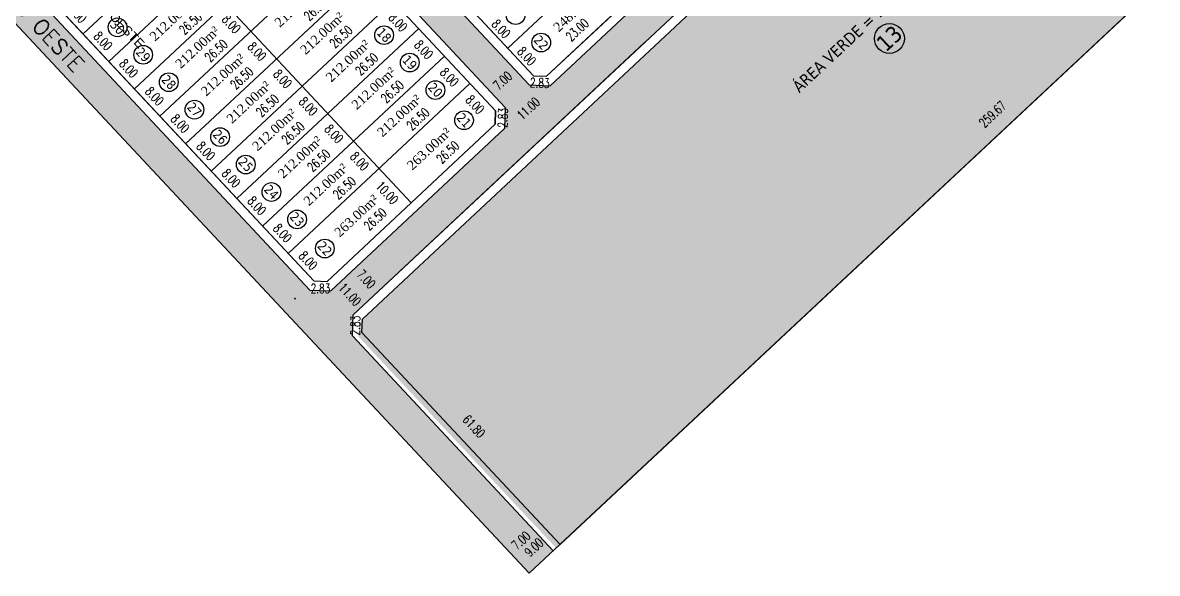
# Model space of a CAD drawing. Header units: metres. Extents: x 437145 to 437701, y 9614495 to 9615043.
# Drawn here: x 437272.8 to 437514.5, y 9614523.7 to 9614640.9 of the extents above; entities that cross this region are included whole.
import ezdxf

# ---------------------------------------------------------------- set-up
doc = ezdxf.new("R2010")
doc.units = ezdxf.units.M
doc.header["$PDMODE"] = 35
doc.header["$PDSIZE"] = 0.1
for name, color, linetype in [('ADUTORA', 90, 'Continuous'), ('AREA', 7, 'Continuous'), ('Auxiliar', 7, 'Continuous'), ('COTAS', 10, 'Continuous'), ('Layer3', 1, 'Continuous'), ('M_FIO', 32, 'Continuous'), ('ÁREA', 7, 'Continuous')]:
    doc.layers.add(name, color=color, linetype=linetype)
doc.layers.add('Borda da Terraplenagem', color=7, linetype='Continuous', lineweight=13)
doc.styles.add('ARIAL', font='arial.ttf')
doc.styles.add('COTAS', font='romans.shx', dxfattribs={"width": 0.7})
doc.styles.add('symplex', font='simplex.shx', dxfattribs={"bigfont": 'bigfont.shx'})
doc.styles.add('tahoma', font='tahoma.ttf')
doc.styles.add('ÁREA', font='times.ttf', dxfattribs={"height": 2})
doc.dimstyles.new('C-75', dxfattribs={"dimtxt": 2, "dimasz": 0.2, "dimexe": 0, "dimexo": 0, "dimgap": 1, "dimtad": 0, "dimzin": 4, "dimdsep": 46, "dimtxsty": 'COTAS', "dimblk1": 'BOL-COT', "dimblk2": 'BOL-COT', "dimsah": 1, "dimcen": 0.1, "dimse1": 1, "dimse2": 1, "dimsd1": 1, "dimsd2": 1, "dimclrd": 8, "dimclre": 256, "dimaunit": 1, "dimadec": 3, "dimazin": 0, "dimtfac": 0.5, "dimtix": 1, "dimtmove": 0, "dimatfit": 3, "dimldrblk": 'BOL-COT', "dimfxl": 1, "dimtolj": 1, "dimtzin": 0, "dimarcsym": 0})

# ---------------------------------------------------------------- blocks, each defined once
blk = doc.blocks.new('*D125')
at = {"layer": 'Defpoints', "color": 0, "transparency": 16777216}
for p in [(2435.565639237082, 1085.551838266063), (2435.565923662123, 1077.551838267925), (2437.358087959781, 1077.551901984976)]:
    blk.add_point(p, dxfattribs=at)
at = {"layer": 'Layer3', "transparency": 16777216, "insert": (2437.35794574726, 1081.551901984044), "char_height": 2, "attachment_point": 5, "rotation": 270.00203704430544, "style": 'COTAS'}
blk.add_mtext('\\A1;8.00', dxfattribs=at)
blk = doc.blocks.new('BOL-COT')
at = {"layer": 'COTAS'}
for p, q in [((-1.999999999999943, 8.53e-14), (2, 8.53e-14)), ((0, -2.999999999999971), (0, 3.000000000000028))]:
    blk.add_line(p, q, dxfattribs=at)
blk.add_circle((0, 0), 0.4, dxfattribs=at)
blk = doc.blocks.new('*D126')
at = {"layer": 'Defpoints', "color": 0, "transparency": 16777216}
for p in [(2435.565923384297, 1077.551838269788), (2435.566207810213, 1069.55183827165), (2437.358372106241, 1069.551901988897)]:
    blk.add_point(p, dxfattribs=at)
at = {"layer": 'Layer3', "transparency": 16777216, "insert": (2437.358229893284, 1073.551901987965), "char_height": 2, "attachment_point": 5, "rotation": 270.0020370505587, "style": 'COTAS'}
blk.add_mtext('\\A1;8.00', dxfattribs=at)
blk = doc.blocks.new('*D127')
at = {"layer": 'Defpoints', "color": 0, "transparency": 16777216}
for p in [(2435.566207764578, 1069.551838275376), (2435.566492189561, 1061.551838279101), (2437.358656482621, 1061.551901996139)]:
    blk.add_point(p, dxfattribs=at)
at = {"layer": 'Layer3', "transparency": 16777216, "insert": (2437.358514270129, 1065.551901994276), "char_height": 2, "attachment_point": 5, "rotation": 270.0020370438891, "style": 'COTAS'}
blk.add_mtext('\\A1;8.00', dxfattribs=at)
blk = doc.blocks.new('*D128')
at = {"layer": 'Defpoints', "color": 0, "transparency": 16777216}
for p in [(2435.566495106812, 1061.476294193747), (2435.566779531795, 1053.476294203061), (2437.358943829512, 1053.476357920098)]:
    blk.add_point(p, dxfattribs=at)
at = {"layer": 'Layer3', "transparency": 16777216, "insert": (2437.35880161702, 1057.476357915442), "char_height": 2, "attachment_point": 5, "rotation": 270.00203704389054, "style": 'COTAS'}
blk.add_mtext('\\A1;8.00', dxfattribs=at)
blk = doc.blocks.new('*D129')
at = {"layer": 'Defpoints', "color": 0, "transparency": 16777216}
for p in [(2435.566779531678, 1053.476294141593), (2435.567063956719, 1045.476294149044), (2437.359228254901, 1045.476357866095)]:
    blk.add_point(p, dxfattribs=at)
at = {"layer": 'Layer3', "transparency": 16777216, "insert": (2437.359086042381, 1049.476357862369), "char_height": 2, "attachment_point": 5, "rotation": 270.0020370443069, "style": 'COTAS'}
blk.add_mtext('\\A1;8.00', dxfattribs=at)
blk = doc.blocks.new('*D130')
at = {"layer": 'Defpoints', "color": 0, "transparency": 16777216}
for p in [(2435.567063956662, 1045.476294089439), (2435.567348381703, 1037.476294091302), (2437.359512677265, 1037.476357808353)]:
    blk.add_point(p, dxfattribs=at)
at = {"layer": 'Layer3', "transparency": 16777216, "insert": (2437.359370464745, 1041.476357807421), "char_height": 2, "attachment_point": 5, "rotation": 270.00203704430544, "style": 'COTAS'}
blk.add_mtext('\\A1;8.00', dxfattribs=at)
blk = doc.blocks.new('*D131')
at = {"layer": 'Defpoints', "color": 0, "transparency": 16777216}
for p in [(2435.567345235229, 1037.551838301453), (2435.567629661261, 1029.551838305178), (2437.359793960665, 1029.551902022451)]:
    blk.add_point(p, dxfattribs=at)
at = {"layer": 'Layer3', "transparency": 16777216, "insert": (2437.359651747649, 1033.551902020588), "char_height": 2, "attachment_point": 5, "rotation": 270.00203705139296, "style": 'COTAS'}
blk.add_mtext('\\A1;8.00', dxfattribs=at)
blk = doc.blocks.new('*D132')
at = {"layer": 'Defpoints', "color": 0, "transparency": 16777216}
for p in [(2435.567630217027, 1029.551838307041), (2435.567914642883, 1021.551838308904), (2437.360078945605, 1021.551902026137)]:
    blk.add_point(p, dxfattribs=at)
at = {"layer": 'Layer3', "transparency": 16777216, "insert": (2437.359936732677, 1025.551902025206), "char_height": 2, "attachment_point": 5, "rotation": 270.0020370501418, "style": 'COTAS'}
blk.add_mtext('\\A1;8.00', dxfattribs=at)
blk = doc.blocks.new('*D133')
at = {"layer": 'Defpoints', "color": 0, "transparency": 16777216}
for p in [(2435.567914643814, 1021.551838308903), (2435.568199069787, 1013.551838314492), (2437.360363364476, 1013.551902031751)]:
    blk.add_point(p, dxfattribs=at)
at = {"layer": 'Layer3', "transparency": 16777216, "insert": (2437.36022115149, 1017.551902028957), "char_height": 2, "attachment_point": 5, "rotation": 270.0020370509765, "style": 'COTAS'}
blk.add_mtext('\\A1;8.00', dxfattribs=at)
blk = doc.blocks.new('*D134')
at = {"layer": 'Defpoints', "color": 0, "transparency": 16777216}
for p in [(2435.568199068623, 1013.551838253024), (2435.568483494654, 1005.5518382642), (2437.360647789401, 1005.551901981472)]:
    blk.add_point(p, dxfattribs=at)
at = {"layer": 'Layer3', "transparency": 16777216, "insert": (2437.360505576386, 1009.551901975884), "char_height": 2, "attachment_point": 5, "rotation": 270.00203705139484, "style": 'COTAS'}
blk.add_mtext('\\A1;8.00', dxfattribs=at)
blk = doc.blocks.new('*D145')
at = {"layer": 'Defpoints', "color": 0, "transparency": 16777216}
for p in [(2488.276707840642, 1037.544895554292), (2485.997272952483, 1029.544814510353), (2488.276992266498, 1029.544895561743)]:
    blk.add_point(p, dxfattribs=at)
at = {"layer": 'Layer3', "transparency": 16777216, "insert": (2485.997130739555, 1033.544814506629), "char_height": 2, "attachment_point": 5, "rotation": 270.00203705014326, "style": 'COTAS'}
blk.add_mtext('\\A1;8.00', dxfattribs=at)
blk = doc.blocks.new('*D146')
at = {"layer": 'Defpoints', "color": 0, "transparency": 16777216}
for p in [(2488.276992267429, 1029.544895561743), (2485.997557382414, 1021.544814517737), (2488.277276693518, 1021.544895569193)]:
    blk.add_point(p, dxfattribs=at)
at = {"layer": 'Layer3', "transparency": 16777216, "insert": (2485.997415169369, 1025.544814514012), "char_height": 2, "attachment_point": 5, "rotation": 270.00203705181076, "style": 'COTAS'}
blk.add_mtext('\\A1;8.00', dxfattribs=at)
blk = doc.blocks.new('*D147')
at = {"layer": 'Defpoints', "color": 0, "transparency": 16777216}
for p in [(2488.277276693518, 1021.544895569193), (2485.997841812228, 1013.544814523674), (2488.277561118384, 1013.544895574781)]:
    blk.add_point(p, dxfattribs=at)
at = {"layer": 'Layer3', "transparency": 16777216, "insert": (2485.997699599795, 1017.54481452088), "char_height": 2, "attachment_point": 5, "rotation": 270.0020370430558, "style": 'COTAS'}
blk.add_mtext('\\A1;8.00', dxfattribs=at)
blk = doc.blocks.new('*D148')
at = {"layer": 'Defpoints', "color": 0, "transparency": 16777216}
for p in [(2488.277561118734, 1013.544895636249), (2486.00373712848, 1005.544814791828), (2488.277845544474, 1005.544895643699)]:
    blk.add_point(p, dxfattribs=at)
at = {"layer": 'Layer3', "transparency": 16777216, "insert": (2486.00359491561, 1009.544814788102), "char_height": 2, "attachment_point": 5, "rotation": 270.0020370493095, "style": 'COTAS'}
blk.add_mtext('\\A1;8.00', dxfattribs=at)
blk = doc.blocks.new('*D149')
at = {"layer": 'Defpoints', "color": 0, "transparency": 16777216}
for p in [(2457.266792424571, 1013.520091684866), (2457.26714795679, 1003.520091692317), (2459.487185444037, 1003.520170621802)]:
    blk.add_point(p, dxfattribs=at)
at = {"layer": 'Layer3', "transparency": 16777216, "insert": (2459.487005120866, 1008.592092693183), "char_height": 2, "attachment_point": 5, "rotation": 270.00203704955925, "style": 'COTAS'}
blk.add_mtext('\\A1;10.00', dxfattribs=at)
blk = doc.blocks.new('*D150')
at = {"layer": 'Defpoints', "color": 0, "transparency": 16777216}
for p in [(2457.266507998481, 1021.520091681141), (2457.266792424571, 1013.520091684866), (2459.797414703377, 1013.52018165674)]:
    blk.add_point(p, dxfattribs=at)
at = {"layer": 'Layer3', "transparency": 16777216, "insert": (2459.797272490332, 1017.520181654878), "char_height": 2, "attachment_point": 5, "rotation": 270.0020370518098, "style": 'COTAS'}
blk.add_mtext('\\A1;8.00', dxfattribs=at)
blk = doc.blocks.new('*D151')
at = {"layer": 'Defpoints', "color": 0, "transparency": 16777216}
for p in [(2457.266223571636, 1029.520091671827), (2457.266507998481, 1021.520091679278), (2459.797130272223, 1021.520181651392)]:
    blk.add_point(p, dxfattribs=at)
at = {"layer": 'Layer3', "transparency": 16777216, "insert": (2459.796988058801, 1025.520181647666), "char_height": 2, "attachment_point": 5, "rotation": 270.0020370572302, "style": 'COTAS'}
blk.add_mtext('\\A1;8.00', dxfattribs=at)
blk = doc.blocks.new('*D152')
at = {"layer": 'Defpoints', "color": 0, "transparency": 16777216}
for p in [(2457.265939146654, 1037.520091666239), (2457.266223573616, 1029.52009167369), (2459.796845851955, 1029.520181645841)]:
    blk.add_point(p, dxfattribs=at)
at = {"layer": 'Layer3', "transparency": 16777216, "insert": (2459.796703638474, 1033.520181642116), "char_height": 2, "attachment_point": 5, "rotation": 270.002037058064, "style": 'COTAS'}
blk.add_mtext('\\A1;8.00', dxfattribs=at)
blk = doc.blocks.new('*D153')
at = {"layer": 'Defpoints', "color": 0, "transparency": 16777216}
for p in [(2457.26565471969, 1045.520091660651), (2457.265939146652, 1037.520091666239), (2459.796561419521, 1037.52018163839)]:
    blk.add_point(p, dxfattribs=at)
at = {"layer": 'Layer3', "transparency": 16777216, "insert": (2459.796419206041, 1041.520181635596), "char_height": 2, "attachment_point": 5, "rotation": 270.0020370580636, "style": 'COTAS'}
blk.add_mtext('\\A1;8.00', dxfattribs=at)
blk = doc.blocks.new('*D154')
at = {"layer": 'Defpoints', "color": 0, "transparency": 16777216}
for p in [(2457.265370294825, 1053.520091656927), (2457.265654721671, 1045.520091662514), (2459.796276995063, 1045.520181634628)]:
    blk.add_point(p, dxfattribs=at)
at = {"layer": 'Layer3', "transparency": 16777216, "insert": (2459.79613478164, 1049.520181631834), "char_height": 2, "attachment_point": 5, "rotation": 270.00203705722976, "style": 'COTAS'}
blk.add_mtext('\\A1;8.00', dxfattribs=at)
blk = doc.blocks.new('*D155')
at = {"layer": 'Defpoints', "color": 0, "transparency": 16777216}
for p in [(2457.2650858699, 1061.520091649476), (2457.265370295756, 1053.520091656926), (2459.795992575493, 1053.520181628727)]:
    blk.add_point(p, dxfattribs=at)
at = {"layer": 'Layer3', "transparency": 16777216, "insert": (2459.795850362565, 1057.520181625003), "char_height": 2, "attachment_point": 5, "rotation": 270.00203705014326, "style": 'COTAS'}
blk.add_mtext('\\A1;8.00', dxfattribs=at)
blk = doc.blocks.new('*D188')
at = {"layer": 'Defpoints', "color": 0, "transparency": 16777216}
for p in [(2466.81328209313, 1071.59033600274), (2440.313354740757, 1069.543190384614), (2466.813354842039, 1069.544132542196)]:
    blk.add_point(p, dxfattribs=at)
at = {"layer": 'Layer3', "transparency": 16777216, "insert": (2453.56328204249, 1071.58986492395), "char_height": 2, "attachment_point": 5, "rotation": 0.002037043502798377, "style": 'COTAS'}
blk.add_mtext('\\A1;26.50', dxfattribs=at)
blk = doc.blocks.new('*D190')
at = {"layer": 'Defpoints', "color": 0, "transparency": 16777216}
for p in [(2466.813566737994, 1063.590335999015), (2440.313639385591, 1061.54319038834), (2466.813639487047, 1061.544132547784)]:
    blk.add_point(p, dxfattribs=at)
at = {"layer": 'Layer3', "transparency": 16777216, "insert": (2453.563566687267, 1063.589864919293), "char_height": 2, "attachment_point": 5, "rotation": 0.002037047530021319, "style": 'COTAS'}
blk.add_mtext('\\A1;26.50', dxfattribs=at)
blk = doc.blocks.new('*D191')
at = {"layer": 'Defpoints', "color": 0, "transparency": 16777216}
for p in [(2488.276066239414, 1055.591099057678), (2461.776138887473, 1053.543953443277), (2488.276138988755, 1053.544895606446)]:
    blk.add_point(p, dxfattribs=at)
at = {"layer": 'Layer3', "transparency": 16777216, "insert": (2475.026066188773, 1055.590627976093), "char_height": 2, "attachment_point": 5, "rotation": 0.002037055584507309, "style": 'COTAS'}
blk.add_mtext('\\A1;26.50', dxfattribs=at)
blk = doc.blocks.new('*D192')
at = {"layer": 'Defpoints', "color": 0, "transparency": 16777216}
for p in [(2466.813851163823, 1055.590336012054), (2440.313923811622, 1053.543190392065), (2466.81392391302, 1053.544132553372)]:
    blk.add_point(p, dxfattribs=at)
at = {"layer": 'Layer3', "transparency": 16777216, "insert": (2453.563851113124, 1055.5898649314), "char_height": 2, "attachment_point": 5, "rotation": 0.002037051557261449, "style": 'COTAS'}
blk.add_mtext('\\A1;26.50', dxfattribs=at)
blk = doc.blocks.new('*D193')
at = {"layer": 'Defpoints', "color": 0, "transparency": 16777216}
for p in [(2488.276350666403, 1047.591099078167), (2461.776423314494, 1045.54395345259), (2488.276423415601, 1045.544895613897)]:
    blk.add_point(p, dxfattribs=at)
at = {"layer": 'Layer3', "transparency": 16777216, "insert": (2475.02635061585, 1047.590627997514), "char_height": 2, "attachment_point": 5, "rotation": 0.002037051557278638, "style": 'COTAS'}
blk.add_mtext('\\A1;26.50', dxfattribs=at)
blk = doc.blocks.new('*D194')
at = {"layer": 'Defpoints', "color": 0, "transparency": 16777216}
for p in [(2466.81413558994, 1047.590336017641), (2440.314208237478, 1045.543190401378), (2466.814208338992, 1045.544132560823)]:
    blk.add_point(p, dxfattribs=at)
at = {"layer": 'Layer3', "transparency": 16777216, "insert": (2453.564135539182, 1047.589864937919), "char_height": 2, "attachment_point": 5, "rotation": 0.002037047530021319, "style": 'COTAS'}
blk.add_mtext('\\A1;26.50', dxfattribs=at)
blk = doc.blocks.new('*D195')
at = {"layer": 'Defpoints', "color": 0, "transparency": 16777216}
for p in [(2488.27663468687, 1039.591099081891), (2461.776707334642, 1037.543953456315), (2488.276707435923, 1037.54489561576)]:
    blk.add_point(p, dxfattribs=at)
at = {"layer": 'Layer3', "transparency": 16777216, "insert": (2475.026634636229, 1039.59062800217), "char_height": 2, "attachment_point": 5, "rotation": 0.0020370475300327774, "style": 'COTAS'}
blk.add_mtext('\\A1;26.50', dxfattribs=at)
blk = doc.blocks.new('*D196')
at = {"layer": 'Defpoints', "color": 0, "transparency": 16777216}
for p in [(2466.814419610848, 1039.590336025092), (2440.314492258907, 1037.543190406966), (2466.814492360189, 1037.544132570136)]:
    blk.add_point(p, dxfattribs=at)
at = {"layer": 'Layer3', "transparency": 16777216, "insert": (2453.564419560207, 1039.589864943507), "char_height": 2, "attachment_point": 5, "rotation": 0.002037055584507309, "style": 'COTAS'}
blk.add_mtext('\\A1;26.50', dxfattribs=at)
blk = doc.blocks.new('*D197')
at = {"layer": 'Defpoints', "color": 0, "transparency": 16777216}
for p in [(2488.276919517215, 1031.59109908748), (2461.776992165332, 1029.543953460041), (2488.276992266556, 1029.54489562321)]:
    blk.add_point(p, dxfattribs=at)
at = {"layer": 'Layer3', "transparency": 16777216, "insert": (2475.026919466603, 1031.590628005895), "char_height": 2, "attachment_point": 5, "rotation": 0.002037055584507309, "style": 'COTAS'}
blk.add_mtext('\\A1;26.50', dxfattribs=at)
blk = doc.blocks.new('*D198')
at = {"layer": 'Defpoints', "color": 0, "transparency": 16777216}
for p in [(2466.814704442469, 1031.590336032543), (2440.314777090413, 1029.543190408829), (2466.81477719181, 1029.544132571998)]:
    blk.add_point(p, dxfattribs=at)
at = {"layer": 'Layer3', "transparency": 16777216, "insert": (2453.564704391771, 1031.589864950958), "char_height": 2, "attachment_point": 5, "rotation": 0.00203705558449585, "style": 'COTAS'}
blk.add_mtext('\\A1;26.50', dxfattribs=at)
blk = doc.blocks.new('*D199')
at = {"layer": 'Defpoints', "color": 0, "transparency": 16777216}
for p in [(2488.277203446614, 1023.591099096793), (2461.777276093397, 1021.543953469354), (2488.277276195668, 1021.544895628798)]:
    blk.add_point(p, dxfattribs=at)
at = {"layer": 'Layer3', "transparency": 16777216, "insert": (2475.027203395479, 1023.590628017071), "char_height": 2, "attachment_point": 5, "rotation": 0.0020370475299582927, "style": 'COTAS'}
blk.add_mtext('\\A1;26.50', dxfattribs=at)
blk = doc.blocks.new('*D200')
at = {"layer": 'Defpoints', "color": 0, "transparency": 16777216}
for p in [(2466.814988370736, 1023.590336047444), (2440.315061018419, 1021.543190420005), (2466.815061119933, 1021.544132581312)]:
    blk.add_point(p, dxfattribs=at)
at = {"layer": 'Layer3', "transparency": 16777216, "insert": (2453.564988319979, 1023.58986496679), "char_height": 2, "attachment_point": 5, "rotation": 0.00203705155724999, "style": 'COTAS'}
blk.add_mtext('\\A1;26.50', dxfattribs=at)
blk = doc.blocks.new('*D201')
at = {"layer": 'Defpoints', "color": 0, "transparency": 16777216}
for p in [(2488.277487825734, 1015.591099091205), (2461.777560473676, 1013.543953473079), (2488.277560575074, 1013.544895636249)]:
    blk.add_point(p, dxfattribs=at)
at = {"layer": 'Layer3', "transparency": 16777216, "insert": (2475.027487775034, 1015.59062800962), "char_height": 2, "attachment_point": 5, "rotation": 0.00203705558449585, "style": 'COTAS'}
blk.add_mtext('\\A1;26.50', dxfattribs=at)
blk = doc.blocks.new('*D202')
at = {"layer": 'Defpoints', "color": 0, "transparency": 16777216}
for p in [(2466.815272750372, 1015.590336043719), (2440.315345397825, 1013.543190427455), (2466.815345499281, 1013.544132585037)]:
    blk.add_point(p, dxfattribs=at)
at = {"layer": 'Layer3', "transparency": 16777216, "insert": (2453.565272699644, 1015.589864964928), "char_height": 2, "attachment_point": 5, "rotation": 0.0020370435027869177, "style": 'COTAS'}
blk.add_mtext('\\A1;26.50', dxfattribs=at)
blk = doc.blocks.new('*D203')
at = {"layer": 'Defpoints', "color": 0, "transparency": 16777216}
for p in [(2488.098425553312, 1006.098086614493), (2461.598498201313, 1004.050940994504), (2488.098498302652, 1004.051883157673)]:
    blk.add_point(p, dxfattribs=at)
at = {"layer": 'Layer3', "transparency": 16777216, "insert": (2474.848425502642, 1006.097615532908), "char_height": 2, "attachment_point": 5, "rotation": 0.00203705558449585, "style": 'COTAS'}
blk.add_mtext('\\A1;26.50', dxfattribs=at)
blk = doc.blocks.new('*D204')
at = {"layer": 'Defpoints', "color": 0, "transparency": 16777216}
for p in [(2467.060457363534, 1006.241479419503), (2440.560530011333, 1004.194333797652), (2467.060530112731, 1004.195275958958)]:
    blk.add_point(p, dxfattribs=at)
at = {"layer": 'Layer3', "transparency": 16777216, "insert": (2453.810457312835, 1006.241008338849), "char_height": 2, "attachment_point": 5, "rotation": 0.002037051557261449, "style": 'COTAS'}
blk.add_mtext('\\A1;26.50', dxfattribs=at)
blk = doc.blocks.new('*D341')
at = {"layer": 'Defpoints', "color": 0, "transparency": 16777216}
for p in [(2499.277276678443, 1021.545286719087), (2499.277561103309, 1013.54528672095), (2501.069725397707, 1013.545350437961)]:
    blk.add_point(p, dxfattribs=at)
at = {"layer": 'Layer3', "transparency": 16777216, "insert": (2501.069583185274, 1017.54535043703), "char_height": 2, "attachment_point": 5, "rotation": 270.0020370430548, "style": 'COTAS'}
blk.add_mtext('\\A1;8.00', dxfattribs=at)
blk = doc.blocks.new('*D343')
at = {"layer": 'Defpoints', "color": 0, "transparency": 16777216}
for p in [(2524.276770984371, 1015.581358826119), (2499.277561416874, 1013.536469990719), (2524.277561088291, 1013.546175552863)]:
    blk.add_point(p, dxfattribs=at)
at = {"layer": 'Layer3', "transparency": 16777216, "insert": (2511.776771148662, 1015.576506045047), "char_height": 2, "attachment_point": 5, "rotation": 0.022243509122174238, "style": 'COTAS'}
blk.add_mtext('\\A1;25.00', dxfattribs=at)
blk = doc.blocks.new('*D346')
at = {"layer": 'Defpoints', "color": 0, "transparency": 16777216}
for p in [(2499.277561102319, 1013.545286739576), (2499.277845528408, 1005.545286748889), (2501.070009828162, 1005.545350466174)]:
    blk.add_point(p, dxfattribs=at)
at = {"layer": 'Layer3', "transparency": 16777216, "insert": (2501.069867615117, 1009.545350461518), "char_height": 2, "attachment_point": 5, "rotation": 270.00203705181127, "style": 'COTAS'}
blk.add_mtext('\\A1;8.00', dxfattribs=at)
blk = doc.blocks.new('*D347')
at = {"layer": 'Defpoints', "color": 0, "transparency": 16777216}
for p in [(2524.277818843713, 1006.296531908545), (2501.277916642745, 1003.545357836741), (2524.277916627902, 1003.546175562176)]:
    blk.add_point(p, dxfattribs=at)
at = {"layer": 'Layer3', "transparency": 16777216, "insert": (2512.777818851134, 1006.296123045828), "char_height": 2, "attachment_point": 5, "rotation": 0.002037052879596474, "style": 'COTAS'}
blk.add_mtext('\\A1;23.00', dxfattribs=at)
blk = doc.blocks.new('*D353')
at = {"layer": 'Defpoints', "color": 0, "transparency": 16777216}
for p in [(2499.277845528408, 1005.545286748889), (2501.277916642745, 1003.545357836741), (2500.23256458012, 1002.499931445799)]:
    blk.add_point(p, dxfattribs=at)
at = {"layer": 'Layer3', "transparency": 16777216, "insert": (2499.232529022952, 1003.499895901873), "char_height": 2, "attachment_point": 5, "rotation": 315.00203689629853, "style": 'COTAS'}
blk.add_mtext('\\A1;2.83', dxfattribs=at)
blk = doc.blocks.new('*D354')
at = {"layer": 'Defpoints', "color": 0, "transparency": 16777216}
for p in [(2488.277845544474, 1005.544895643699), (2486.277916652, 1003.544824539083), (2489.395196694666, 1004.427623941132)]:
    blk.add_point(p, dxfattribs=at)
at = {"layer": 'Layer3', "transparency": 16777216, "insert": (2488.395232248429, 1003.427588388824), "char_height": 2, "attachment_point": 5, "rotation": 45.00203703888706, "style": 'COTAS'}
blk.add_mtext('\\A1;2.83', dxfattribs=at)
blk = doc.blocks.new('*D355')
at = {"layer": 'Defpoints', "color": 0, "transparency": 16777216}
for p in [(2435.277844740801, 1005.543011334124), (2437.335177588708, 1003.600348253134), (2436.248999542348, 1002.450056267189)]:
    blk.add_point(p, dxfattribs=at)
at = {"layer": 'Layer3', "transparency": 16777216, "insert": (2435.220333118393, 1003.421387807684), "char_height": 2, "attachment_point": 5, "rotation": 316.6420753585379, "style": 'COTAS'}
blk.add_mtext('\\A1;2.83', dxfattribs=at)
blk = doc.blocks.new('*D837')
at = {"layer": 'Defpoints', "color": 0, "transparency": 16777216}
for p in [(2435.278377952835, 990.5430110193375), (2435.280575407751, 928.742991373274), (2439.040032068408, 928.7431250501979)]:
    blk.add_point(p, dxfattribs=at)
at = {"layer": 'Layer3', "transparency": 16777216, "insert": (2439.038933340949, 959.6431348732298), "char_height": 2, "attachment_point": 5, "rotation": 270.0020372953446, "style": 'COTAS'}
blk.add_mtext('\\A1;61.80', dxfattribs=at)
blk = doc.blocks.new('*D838')
at = {"layer": 'Defpoints', "color": 0, "transparency": 16777216}
for p in [(2434.239897143571, 991.5814183412836), (2437.278307836818, 992.5430824368779), (2435.278377952834, 990.5430110193371)]:
    blk.add_point(p, dxfattribs=at)
at = {"layer": 'Layer3', "transparency": 16777216, "insert": (2435.239862085562, 992.5814540500537), "char_height": 2, "attachment_point": 5, "rotation": 45.002027318213074, "style": 'COTAS'}
blk.add_mtext('\\A1;2.83', dxfattribs=at)
blk = doc.blocks.new('*D866')
at = {"layer": 'Defpoints', "color": 0, "transparency": 16777216}
for p in [(2435.280455300676, 932.1036258101049), (2426.28175583129, 928.7426714285793), (2435.280574784929, 928.742991373274)]:
    blk.add_point(p, dxfattribs=at)
at = {"layer": 'Layer3', "transparency": 16777216, "insert": (2430.781045823858, 932.1034658377575), "char_height": 2, "attachment_point": 5, "rotation": 0.0020370985089411724, "style": 'COTAS'}
blk.add_mtext('\\A1;9.00', dxfattribs=at)
blk = doc.blocks.new('*D867')
at = {"layer": 'Defpoints', "color": 0, "transparency": 16777216}
for p in [(2426.281510845317, 935.6344660169963), (2433.281512516983, 935.5875481705698), (2433.277785627571, 935.0315074719075)]:
    blk.add_point(p, dxfattribs=at)
at = {"layer": 'Layer3', "transparency": 16777216, "insert": (2429.777784791739, 935.0549663951207), "char_height": 2, "attachment_point": 5, "rotation": 359.61597804453544, "style": 'COTAS'}
blk.add_mtext('\\A1;7.00', dxfattribs=at)
blk = doc.blocks.new('*D882')
at = {"layer": 'Defpoints', "color": 0, "transparency": 16777216}
for p in [(2488.277841679077, 1005.653632056299), (2499.277845540632, 1005.545287348661), (2499.234273095308, 1001.121471204194)]:
    blk.add_point(p, dxfattribs=at)
at = {"layer": 'Layer3', "transparency": 16777216, "insert": (2493.734271164531, 1001.175643558013), "char_height": 2, "attachment_point": 5, "rotation": 359.43568258449824, "style": 'COTAS'}
blk.add_mtext('\\A1;11.00', dxfattribs=at)
blk = doc.blocks.new('*D883')
at = {"layer": 'Defpoints', "color": 0, "transparency": 16777216}
for p in [(2490.277713632642, 1009.25520907003), (2497.277713629441, 1009.255457941774), (2497.277713629441, 1009.255457943636)]:
    blk.add_point(p, dxfattribs=at)
at = {"layer": 'Layer3', "transparency": 16777216, "insert": (2493.777713631042, 1009.255333507764), "char_height": 2, "attachment_point": 5, "rotation": 0.0020370429361889534, "style": 'COTAS'}
blk.add_mtext('\\A1;7.00', dxfattribs=at)
blk = doc.blocks.new('*D884')
at = {"layer": 'Defpoints', "color": 0, "transparency": 16777216}
for p in [(2437.482041359903, 1001.696247320953), (2437.482290232404, 994.6962473265413), (2443.682341253526, 994.6964677582844)]:
    blk.add_point(p, dxfattribs=at)
at = {"layer": 'Layer3', "transparency": 16777216, "insert": (2443.682216817276, 998.1964677554906), "char_height": 2, "attachment_point": 5, "rotation": 270.00203704913054, "style": 'COTAS'}
blk.add_mtext('\\A1;7.00', dxfattribs=at)
blk = doc.blocks.new('*D885')
at = {"layer": 'Defpoints', "color": 0, "transparency": 16777216}
for p in [(2437.239279728465, 1003.696239294815), (2437.239670814213, 992.6962387024939), (2438.912953314977, 992.6962981931216)]:
    blk.add_point(p, dxfattribs=at)
at = {"layer": 'Layer3', "transparency": 16777216, "insert": (2438.912757772103, 998.1962984892818), "char_height": 2, "attachment_point": 5, "rotation": 270.0020370510549, "style": 'COTAS'}
blk.add_mtext('\\A1;11.00', dxfattribs=at)
blk = doc.blocks.new('*D905')
at = {"layer": 'Defpoints', "color": 0, "transparency": 16777216}
for p in [(2437.267323798583, 992.5310568637407), (2692.948306783478, 992.540147149489), (2692.948445382822, 988.6417860030389)]:
    blk.add_point(p, dxfattribs=at)
at = {"layer": 'Layer3', "transparency": 16777216, "insert": (2565.107953890376, 988.6372408601648), "char_height": 2, "attachment_point": 5, "rotation": 0.0020370502398767785, "style": 'COTAS'}
blk.add_mtext('\\A1;255.68', dxfattribs=at)
blk = doc.blocks.new('atutu')
h = blk.add_hatch(color=252)
h.dxf.hatch_style = 1
h.paths.add_polyline_path([(2863.27140678136, 1159.558238957408), (2832.441365581961, 1159.557143029156), (2829.269912204845, 1162.728995614085), (2829.271411739139, 1186.557193566445), (2822.271411752119, 1186.556761926371), (2822.269912194019, 1162.728213547128), (2819.09828051572, 1159.556668717745), (2712.443942977023, 1159.552877426478), (2709.272258869338, 1162.724336050782), (2709.271411981923, 1186.548470260906), (2702.271411822259, 1186.552842710498), (2702.272258873936, 1162.724087221879), (2699.100800246664, 1159.552403111342), (2531.943943363696, 1159.546461113128), (2528.772258974577, 1162.717918372113), (2528.771411935881, 1186.546327062282), (2521.771411945776, 1186.546083545643), (2521.772258983716, 1162.717701955098), (2518.600845955045, 1159.545986803579), (2436.443943144952, 1159.54306633431), (2433.2734401203, 1162.71334396522), (2433.272602327134, 1186.281645370978), (2426.272602420324, 1186.281645370978), (2426.281634772279, 928.7582939084205), (2433.281757170125, 928.7429307180973), (2433.279530455964, 991.3835418525669), (2436.438828028122, 994.5430630039009), (2521.436665092793, 994.5460849482151), (2521.436663749652, 994.5460745378914), (2524.218322191311, 994.5462978762192), (2531.21832219556, 994.5462978762192), (2534.779809492489, 994.5465489349843), (2534.768827719056, 994.5465589541527), (2792.106664956047, 994.5557081423284), (2795.278350587318, 991.384248027909), (2795.280577226275, 928.7558006759319), (2802.280577230408, 928.7558006759319), (2802.278350192495, 991.3954800054016), (2805.438827599015, 994.5561821426782), (2853.117648044625, 994.5578772801491), (2856.278350169154, 991.3973998952242), (2856.280577190186, 928.7582247092904), (2863.271366820345, 928.7582182477745)])
h.paths.add_polyline_path([(2612.272733265674, 1149.377741661254), (2612.277876275673, 1004.720887549552), (2609.106416146004, 1001.549201898608), (2561.449562127493, 1001.547507541585), (2558.277876297152, 1004.718967855308), (2558.272733288899, 1149.375821790058), (2561.444193402853, 1152.547507431689), (2609.101047624275, 1152.549201786849)], flags=16)
h.paths.add_polyline_path([(2619.272733261599, 1149.377990736025), (2622.444193176891, 1152.549676178354), (2670.101047609316, 1152.551370531651), (2673.272733240237, 1149.379910415369), (2673.277876248957, 1004.723056471306), (2670.106415938784, 1001.551370641547), (2622.449562099786, 1001.549676290113), (2619.277876271133, 1004.721136598247)], flags=16)
h.paths.add_polyline_path([(2551.272733292741, 1149.375572922039), (2551.277876301635, 1004.71871880475), (2548.106416166318, 1001.54703315008), (2500.449561969459, 1001.545338791195), (2497.277876336617, 1004.716798911202), (2497.27273331678, 1149.373653047118), (2500.444193430443, 1152.545338683161), (2548.101047658676, 1152.547033038321)], flags=16)
h.paths.add_polyline_path([(2680.272733235522, 1149.38015928525), (2683.444193349302, 1152.551844926882), (2731.101047563856, 1152.553539282042), (2734.272733212822, 1149.382079150859), (2734.277876221657, 1004.725225419137), (2731.106415716897, 1001.553539395663), (2683.449562278367, 1001.551845034915), (2680.27787624494, 1004.723305547941)], flags=16)
h.paths.add_polyline_path([(2490.272733319516, 1149.373404180962), (2490.27787634011, 1004.716550035733), (2487.106416225748, 1001.544864403415), (2436.452177504509, 1001.543063480738), (2433.279056522612, 1004.715958876866), (2433.27391435121, 1149.372558730054), (2436.44419347503, 1152.54306327771), (2487.101047690341, 1152.544864293519)], flags=16)
h.paths.add_polyline_path([(2741.272733208806, 1149.382328035641), (2744.444193322643, 1152.554013671684), (2792.101047538128, 1152.555708026844), (2795.272733186803, 1149.384247895661), (2795.277876196395, 1004.727393774647), (2792.106416082732, 1001.555708140466), (2744.449562452292, 1001.55401378158), (2741.277876218456, 1004.725474493909)], flags=16)
h.paths.add_polyline_path([(2802.272733183892, 1149.384496780443), (2805.444193296857, 1152.556182418349), (2853.101047503611, 1152.557876775372), (2856.272733159736, 1149.386416634875), (2856.277876169678, 1004.729562517586), (2853.106416056015, 1001.557876883405), (2805.449561822776, 1001.556182530108), (2802.277876191855, 1004.727642640802)], flags=16)
at = {"layer": 'Layer3'}
h = blk.add_hatch(dxfattribs=at)
h.set_pattern_fill('AR-SAND', color=85)
h.set_pattern_definition([(37.50000000000001, (-475198.4405669911, -9591283.716216572), (-0.0629933581096082, 1.926823769013158), [0, -1.52, 0, -1.7, 0, -1.625]), (7.499999999999999, (-475198.4405669911, -9591283.716216572), (1.769776705267727, 2.82214606522974), [0, -0.82, 0, -1.37, 0, -0.525]), (327.5, (-475199.6705669911, -9591283.716216572), (3.114141861751495, 0.0056590535369649), [0, -0.5, 0, -1.8, 0, -2.35]), (317.5, (-475199.6705669911, -9591283.716216572), (3.006126604572293, 0.8776755649342494), [0, -0.25, 0, -1.179999999999999, 0, -1.35])])
h.paths.add_polyline_path([(2436.126924705075, 992.384416006973), (2434.126995811495, 990.3843449042197), (2434.129192584916, 928.596102536192), (2693.799192777451, 928.5960575775262), (2693.796995679639, 990.3935770061817), (2691.796924574674, 992.393505905291)])
h.paths.add_polyline_path([(2562.124553583004, 959.3795919590647, -1), (2555.759081086983, 959.3795919590647, -1)], flags=0)
h.paths.add_polyline_path([(2559.989958347252, 986.9904585895147), (2567.923291675596, 986.9907406461443), (2567.923185015878, 989.9907406461442), (2559.989851687535, 989.9904585895146)], flags=24)
h.paths.add_polyline_path([(2688.787800929184, 962.7600555201079), (2688.788033209823, 956.2267221887614), (2691.788033208019, 956.2268288494106), (2691.787800927321, 962.7601621788943)], flags=24)
h.paths.add_polyline_path([(2435.671948866477, 962.7510564443674), (2435.672181147757, 956.2177231130208), (2438.672181145894, 956.21782977367), (2438.671948864614, 962.7511631050165)], flags=24)
h.paths.add_polyline_path([(2555.309725110792, 955.7966256462988), (2562.315601533419, 955.796874724796), (2562.315332728636, 963.3574858703669), (2555.30945630601, 963.357236790007)], flags=24)
h.paths.add_polyline_path([(2559.997437076201, 931.0975781907345), (2567.930770404544, 931.0978602473642), (2567.930663745059, 934.0978602473642), (2559.997330416716, 934.0975781907346)], flags=24)
h.paths.add_polyline_path([(2535.917833112903, 962.3164960877057), (2582.058685691178, 962.2808426660503), (2582.063393164683, 968.3730168030615), (2535.922540586349, 968.4086702247168)], flags=24)
h = blk.add_hatch(color=101, dxfattribs=at)
h.dxf.hatch_style = 1
h.set_gradient(color1=(131, 236, 156), color2=(83, 228, 117), one_color=1, tint=0.6100000143051147)
h.paths.add_polyline_path([(2562.407299809823, 957.3567461124815, 1), (2557.779098172465, 961.7269852007933, 1)])
at = {"layer": 'Layer3', "color": 0}
for p, q in [((2435.2778447408, 1005.543011334124), (2437.277915834415, 1003.543082429427)), ((2488.277845544474, 1005.544895643699), (2486.277916652, 1003.544824539083)), ((2499.277845538711, 1005.5452867284), (2501.277916642745, 1003.545357836741)), ((2435.278377952835, 990.5430110193375), (2437.27830783577, 992.5430824350151))]:
    blk.add_line(p, q, dxfattribs=at)
for points in [[(2829.271410125623, 1186.552887119684), (2863.271410113399, 1186.554095730516), (2863.271365478309, 928.7582078374508), (2435.280574230909, 928.7586033831868)], [(2461.777916551184, 1003.543953484255), (2461.772690225533, 1150.543953376222)], [(2435.272761456867, 1148.543011214915), (2435.2778447408, 1005.543011334124)], [(2488.272761431314, 1148.544895539391), (2488.277845544474, 1005.544895643699)], [(2499.272761424271, 1148.545286624092), (2499.277845537779, 1005.545286730263)], [(2435.275285510312, 1077.543011265206), (2488.275285711885, 1077.54489558782)], [(2435.275569935237, 1069.543011272657), (2488.275570137974, 1069.544895593408)], [(2435.275854361093, 1061.543011276382), (2488.275854562841, 1061.54489559527)], [(2435.276138788055, 1053.543011285696), (2488.276138989803, 1053.544895608309)], [(2435.276423212863, 1045.543011293146), (2488.2764234156, 1045.544895613897)], [(2435.276707176492, 1037.543011295009), (2488.276707841631, 1037.54489561576)], [(2435.276992065914, 1029.543011302459), (2488.276992266556, 1029.54489562321)], [(2435.277276490839, 1021.54301130991), (2488.277276692703, 1021.544895628798)], [(2435.277560916869, 1013.543011315498), (2488.277561118734, 1013.544895636249)], [(2499.277561018558, 1013.545286720949), (2549.27756108084, 1013.547064384776)], [(2437.277915834415, 1003.54308243129), (2486.277916652, 1003.544824539083)], [(2501.277916643676, 1003.545357836741), (2547.277916594432, 1003.546993283886)], [(2437.278307785478, 992.5430824368779), (2692.948306703604, 992.5521723313901)], [(2435.278377952835, 990.5430110193375), (2435.28057478586, 928.7429913714113)], [(2426.281633429137, 928.7582834980966), (2863.280575801992, 928.758207835588)]]:
    blk.add_lwpolyline(points, dxfattribs=at)
for centre, radius in [((2441.605393360916, 1073.563829765055), 1.990958139869911), ((2441.605678006914, 1065.563829766917), 1.990958139869911), ((2441.605962431839, 1057.56382977623), 1.990958139869911), ((2441.606246858859, 1049.563829785544), 1.990958139869911), ((2441.606530879124, 1041.563829791132), 1.990958139869911), ((2441.606815711852, 1033.563829798582), 1.990958139869911), ((2481.946882801969, 1033.565264052111), 1.990958139869911), ((2441.607099638984, 1025.56382980417), 1.990958139869911), ((2481.947166730848, 1025.565264059562), 1.990958139869911), ((2441.607384017983, 1017.563829802307), 1.990958139869911), ((2481.947451110022, 1017.565264061424), 1.990958139869911), ((2505.316746596038, 1017.557278152886), 1.990958139869911), ((2441.695885866439, 1008.99431209113), 1.990958139869911), ((2482.014561406361, 1008.697508752677), 1.990958139869911), ((2505.31703102201, 1009.5572781771), 1.990958139869911), ((2560.093198989776, 959.5418452131754), 3.182736247992434)]:
    blk.add_circle(centre, radius, dxfattribs=at)
at = {"layer": 'M_FIO'}
for p, q in [((2433.279055180401, 1004.715948466542), (2436.452176161367, 1001.543053070414)), ((2433.279055181507, 1004.715948466542), (2436.452176162473, 1001.543053070414)), ((2490.277874996968, 1004.716539625409), (2487.106414882607, 1001.544853993091)), ((2490.277874998074, 1004.716539625409), (2487.106414883712, 1001.544853993091)), ((2497.277874993359, 1004.716788500878), (2500.449560626317, 1001.545328380871)), ((2497.277874994465, 1004.716788500878), (2500.449560627423, 1001.545328380871)), ((2433.279529112823, 991.3835314422431), (2436.449809413311, 994.5540360997946)), ((2433.279529113928, 991.3835314422431), (2436.449809414416, 994.5540360997946))]:
    blk.add_line(p, q, dxfattribs=at)
for points in [[(2426.272608215013, 1186.078127000812), (2426.281633429137, 928.7582834980966)], [(2426.272608216119, 1186.078127000812), (2426.281633430243, 928.7582834980966)], [(2433.273913008068, 1149.37254831973), (2433.27905517947, 1004.715948466542)], [(2433.273913009174, 1149.37254831973), (2433.279055180576, 1004.715948466542)], [(2490.272731976375, 1149.373393770638), (2490.277874996968, 1004.716539625409)], [(2490.27273197748, 1149.373393770638), (2490.277874998074, 1004.716539625409)], [(2497.272731973639, 1149.373642636794), (2497.277874993475, 1004.716788502741)], [(2497.272731974744, 1149.373642636794), (2497.277874994581, 1004.716788502741)], [(2436.452176160436, 1001.543053070414), (2487.106414882607, 1001.544853993091)], [(2436.452176161541, 1001.543053070414), (2487.106414883712, 1001.544853993091)], [(2500.449560625386, 1001.545328380871), (2548.106414822129, 1001.547022739756)], [(2500.449560626492, 1001.545328380871), (2548.106414823235, 1001.547022739756)], [(2436.449809804757, 994.5430529847326), (2534.779809492489, 994.5465489349843)], [(2436.449809803651, 994.5430529847326), (2521.436663749652, 994.5460745378914)], [(2433.279529503221, 991.3725483234557), (2433.281755826984, 928.7429203077735)], [(2433.279529504327, 991.3725483234557), (2433.281755828089, 928.7429203077735)]]:
    blk.add_lwpolyline(points, dxfattribs=at)
at = {"layer": 'ADUTORA', "color": 7, "style": 'symplex'}
blk.add_text('AV. CONTORNO OESTE', height=3.284297485517897, rotation=270.0256716937466, dxfattribs=at).set_placement((2428.141617552168, 1120.794686884019))
at = {"layer": 'AREA', "color": 0, "linetype": 'ByBlock', "lineweight": -2, "style": 'tahoma'}
blk.add_text('ÁREA VERDE = 16.562,95m²', height=2.499999999999999, rotation=359.9557270847325, dxfattribs=at).set_placement((2538.102631513171, 964.1145362551517))
at = {"layer": 'Layer3', "color": 5, "char_height": 1.999999999999999, "attachment_point": 5, "rotation": 270.0497252510426, "style": 'tahoma'}
for s, insert in [('\\A1;30', (2441.605393361091, 1073.56382976878)), ('\\A1;29', (2441.605678007089, 1065.56382976878)), ('\\A1;28', (2441.605962432014, 1057.563829779956)), ('\\A1;27', (2441.606246859034, 1049.563829787406)), ('\\A1;26', (2441.606530879299, 1041.563829794857)), ('\\A1;25', (2441.606815711968, 1033.563829800445)), ('\\A1;18', (2481.946882802086, 1033.565264055836)), ('\\A1;24', (2441.607099639217, 1025.563829807895)), ('\\A1;19', (2481.947166730965, 1025.565264063287)), ('\\A1;23', (2441.6073840181, 1017.563829802307)), ('\\A1;20', (2481.94745111008, 1017.565264061424)), ('\\A1;22', (2441.695885866613, 1008.994312094855)), ('\\A1;22', (2505.317031022185, 1009.557278180826)), ('\\A1;21', (2482.014561406477, 1008.697508756402))]:
    blk.add_mtext(s, dxfattribs=dict(at, insert=insert))
at = {"layer": 'Layer3', "color": 1, "insert": (2560.093198991232, 959.5418656575686), "char_height": 3.499999999999999, "attachment_point": 5, "rotation": 0.0020370548664193034, "style": 'tahoma'}
blk.add_mtext('\\A1;13', dxfattribs=at)
at = {"layer": 'Layer3', "insert": (2565.115432619434, 932.7443604613846), "char_height": 2, "attachment_point": 5, "rotation": 0.0020370468090513357, "style": 'COTAS'}
blk.add_mtext('\\A1;259.67', dxfattribs=at)
at = {"layer": 'ÁREA', "linetype": 'Continuous', "lineweight": -2, "extrusion": (0.02623078245114181, -0.0004708427962515001, 0.9996558029437245), "style": 'ÁREA'}
for s, p in [('212.00m²', (1109.570137453335, -2425.099307277768, 59.09132003428418)), ('212.00m²', (1101.571431056089, -2425.243119087908, 59.09509423718542)), ('212.00m²', (1093.57272468129, -2425.386930903169, 59.09886844040212)), ('212.00m²', (1085.574018282268, -2425.530742718229, 59.10264264348978)), ('212.00m²', (1077.575311903578, -2425.674554524306, 59.10641684649363)), ('212.00m²', (1069.576605508211, -2425.818366335399, 59.11019104955633)), ('212.00m²', (1061.577899114676, -2425.962178144712, 59.11396525255962)), ('263.00m²', (1052.234948601419, -2426.374965640087, 59.12479846453812))]:
    blk.add_text(s, height=1.999999999999999, rotation=270.9999999484056, dxfattribs=at).set_placement(p)
at = {"layer": 'ÁREA', "linetype": 'Continuous', "lineweight": -2, "extrusion": (0.0262307824511418, -0.0004708427962515, 0.9996558029437244), "style": 'ÁREA'}
for s, p in [('212.00m²', (1093.958672545416, -2446.838289480481, 59.6618387756693)), ('212.00m²', (1085.959966161267, -2446.982101293815, 59.66561297884994)), ('212.00m²', (1077.961259758452, -2447.125913105099, 59.66938718189496)), ('212.00m²', (1069.962553368564, -2447.269724910041, 59.67316138478441)), ('212.00m²', (1061.96384696756, -2447.413536718439, 59.67693558784191)), ('263.00m²', (1052.469149808913, -2447.404877951033, 59.67670834685195)), ('248.00m²', (1053.441301036995, -2490.250929612219, 60.80116188528554))]:
    blk.add_text(s, height=1.999999999999999, rotation=270.9999999484056, dxfattribs=at).set_placement(p)
at = {"layer": 'Layer3', "color": 0}
for p1, p2, distance, picture, middle in [((2435.565639237082, 1085.551838266063), (2435.565923662123, 1077.551838267925), 1.7921642987906892, '*D125', (2437.35794574726, 1081.551901984044)), ((2435.565923384298, 1077.551838269788), (2435.566207810213, 1069.551838271651), 1.7921642971604268, '*D126', (2437.358229893284, 1073.551901987965)), ((2440.313354740758, 1069.543190384615), (2466.813354842039, 1069.544132542196), 2.046203461837346, '*D188', (2453.56328204249, 1071.58986492395)), ((2435.566207764578, 1069.551838275376), (2435.566492189561, 1061.551838279101), 1.7921642941927383, '*D127', (2437.358514270129, 1065.551901994276)), ((2440.313639385591, 1061.54319038834), (2466.813639487047, 1061.544132547784), 2.046203452524125, '*D190', (2453.563566687267, 1063.589864919293)), ((2435.566495106812, 1061.476294193748), (2435.566779531795, 1053.476294203061), 1.7921642988498059, '*D128', (2437.35880161702, 1057.476357915442)), ((2457.2650858699, 1061.520091649476), (2457.265370295756, 1053.520091656926), 2.530622281336539, '*D155', (2459.795850362565, 1057.520181625003)), ((2440.313923811622, 1053.543190392065), (2466.81392391302, 1053.544132553372), 2.0462034599751657, '*D192', (2453.563851113124, 1055.5898649314)), ((2461.776138887473, 1053.543953443277), (2488.276138988755, 1053.544895606446), 2.0462034525252717, '*D191', (2475.026066188773, 1055.590627976093)), ((2435.566779531679, 1053.476294141594), (2435.56706395672, 1045.476294149044), 1.7921642993136486, '*D129', (2437.359086042381, 1049.476357862369)), ((2457.265370294825, 1053.520091656926), (2457.26565472167, 1045.520091662514), 2.53062227499237, '*D154', (2459.79613478164, 1049.520181631834)), ((2440.314208237478, 1045.543190401378), (2466.814208338992, 1045.544132560823), 2.046203458111151, '*D194', (2453.564135539182, 1047.589864937919)), ((2461.776423314494, 1045.54395345259), (2488.2764234156, 1045.544895613897), 2.046203465563101, '*D193', (2475.02635061585, 1047.590627997514)), ((2435.567063956662, 1045.476294089439), (2435.567348381703, 1037.476294091302), 1.7921642966943039, '*D130', (2437.359370464745, 1041.476357807421)), ((2457.265654719691, 1045.520091660652), (2457.265939146653, 1037.520091666239), 2.5306222744671376, '*D153', (2459.796419206041, 1041.520181635596)), ((2440.314492258907, 1037.543190406966), (2466.814492360189, 1037.544132570136), 2.0462034562491977, '*D196', (2453.564419560207, 1039.589864943507)), ((2461.776707334642, 1037.543953456316), (2488.276707435924, 1037.54489561576), 2.0462034674241494, '*D195', (2475.026634636229, 1039.59062800217)), ((2435.567345235229, 1037.551838301453), (2435.56762966126, 1029.551838305178), 1.7921643005373817, '*D131', (2437.359651747649, 1033.551902020588)), ((2457.265939146653, 1037.520091666239), (2457.266223573615, 1029.52009167369), 2.5306222799391125, '*D152', (2459.796703638474, 1033.520181642116)), ((2488.276707840642, 1037.544895554292), (2488.276992266498, 1029.544895561743), -2.279719315455803, '*D145', (2485.997130739555, 1033.544814506629)), ((2440.314777090413, 1029.543190408829), (2466.814777191811, 1029.544132571998), 2.0462034618382705, '*D198', (2453.564704391771, 1031.589864950958)), ((2461.776992165333, 1029.543953460041), (2488.276992266556, 1029.54489562321), 2.046203465563106, '*D197', (2475.026919466603, 1031.590628005895)), ((2435.567630217027, 1029.551838307041), (2435.567914642883, 1021.551838308904), 1.7921643038547623, '*D132', (2437.359936732677, 1025.551902025206)), ((2457.266223571636, 1029.520091671828), (2457.266507998482, 1021.520091679278), 2.530622275340252, '*D151', (2459.796988058801, 1025.520181647666)), ((2488.276992267429, 1029.544895561743), (2488.277276693518, 1021.544895569193), -2.279719312544967, '*D146', (2485.997415169369, 1025.544814514012)), ((2440.315061018419, 1021.543190420005), (2466.815061119933, 1021.544132581311), 2.046203467426201, '*D200', (2453.564988319979, 1023.58986496679)), ((2461.777276093397, 1021.543953469354), (2488.277276195668, 1021.544895628798), 2.0462034692881588, '*D199', (2475.027203395479, 1023.590628017071)), ((2435.567914643814, 1021.551838308904), (2435.568199069787, 1013.551838314492), 1.7921642958216513, '*D133', (2437.36022115149, 1017.551902028957)), ((2457.266507998482, 1021.520091681141), (2457.266792424571, 1013.520091684866), 2.530622280405219, '*D150', (2459.797272490332, 1017.520181654878)), ((2488.277276693518, 1021.544895569193), (2488.277561118384, 1013.544895574781), -2.2797193075963937, '*D147', (2485.997699599795, 1017.54481452088)), ((2499.277276678442, 1021.545286719087), (2499.277561103309, 1013.545286720949), 1.792164295530604, '*D341', (2501.069583185274, 1017.54535043703)), ((2440.315345397825, 1013.543190427455), (2466.815345499281, 1013.544132585037), 2.0462034599752688, '*D202', (2453.565272699644, 1015.589864964928)), ((2461.777560473676, 1013.543953473079), (2488.277560575074, 1013.544895636249), 2.0462034562493114, '*D201', (2475.027487775034, 1015.59062800962)), ((2499.277561416873, 1013.536469990718), (2524.277561088291, 1013.546175552863), 2.0351834266239885, '*D343', (2511.776771148662, 1015.576506045047)), ((2435.568199068623, 1013.551838253024), (2435.568483494654, 1005.5518382642), 1.7921642958794044, '*D134', (2437.360505576386, 1009.551901975884)), ((2488.277561118734, 1013.544895636249), (2488.277845544474, 1005.544895643699), -2.2741084174311235, '*D148', (2486.00359491561, 1009.544814788102)), ((2499.277561102319, 1013.545286739576), (2499.277845528408, 1005.545286748889), 1.7921643008866281, '*D346', (2501.069867615117, 1009.545350461518)), ((2435.2778447408, 1005.543011334124), (2437.335177588708, 1003.600348253134), -1.5820728179588135, '*D355', (2435.220333118393, 1003.421387807684)), ((2440.560530011333, 1004.194333797651), (2467.060530112731, 1004.195275958958), 2.0462034618382656, '*D204', (2453.810457312835, 1006.241008338849)), ((2461.598498201313, 1004.050940994504), (2488.098498302652, 1004.051883157673), 2.0462034581132076, '*D203', (2474.848425502642, 1006.097615532908)), ((2486.277916652, 1003.544824539083), (2488.277845544474, 1005.544895643699), -1.5801169735789677, '*D354', (2488.395232248429, 1003.427588388824)), ((2499.277845528408, 1005.545286748889), (2501.277916642745, 1003.545357836741), -1.47840362340998, '*D353', (2499.232529022952, 1003.499895901873)), ((2501.277916642745, 1003.545357836741), (2524.277916627902, 1003.546175562176), 2.7503563481072915, '*D347', (2512.777818851134, 1006.296123045828)), ((2437.278307836818, 992.5430824368779), (2435.278377952835, 990.5430110193375), -1.4685816822637756, '*D838', (2435.239862085562, 992.5814540500537)), ((2437.267323798584, 992.5310568637408), (2692.948306783478, 992.540147149489), -3.8983611489139833, '*D905', (2565.107953890376, 988.6372408601648)), ((2435.278377952835, 990.5430110193375), (2435.280575407751, 928.742991373274), 3.7594566630337884, '*D837', (2439.038933340949, 959.6431348732298)), ((2426.281510845316, 935.634466016996), (2433.281512516982, 935.5875481705698), -0.5560531883493911, '*D867', (2429.777784791739, 935.0549663951207)), ((2426.281755831291, 928.7426714285793), (2435.280574784929, 928.742991373274), 3.3606344389549543, '*D866', (2430.781045823858, 932.1034658377575))]:
    dim = blk.add_aligned_dim(p1=p1, p2=p2, distance=distance, dimstyle='C-75', dxfattribs=at)
    dim.commit()
    dim.dimension.update_dxf_attribs({"geometry": picture, "text_midpoint": middle})
dim = blk.add_linear_dim(base=(2459.487185444037, 1003.520170621802), p1=(2457.266792424571, 1013.520091684866), p2=(2457.267147956789, 1003.520091692317), angle=270.00203704955663, dimstyle='C-75', dxfattribs=at)
dim.commit()
dim.dimension.update_dxf_attribs({"geometry": '*D149', "text_midpoint": (2459.487005120866, 1008.592092693183), "dimtype": 129})
for p1, p2, distance, picture, middle in [((2490.277713632642, 1009.25520907003), (2497.277713629441, 1009.255457941774), 1.8619630270119237e-09, '*D883', (2493.777713631042, 1009.255333507764)), ((2488.277841679077, 1005.653632056299), (2499.277845540632, 1005.545287348661), -4.424030722998895, '*D882', (2493.734271164531, 1001.175643558013)), ((2437.239279728465, 1003.696239294815), (2437.239670814213, 992.6962387024942), 1.6732825018218869, '*D885', (2438.912757772103, 998.1962984892818)), ((2437.482041359903, 1001.696247320953), (2437.482290232403, 994.6962473265411), 6.200051025041346, '*D884', (2443.682216817276, 998.1964677554906))]:
    dim = blk.add_aligned_dim(p1=p1, p2=p2, distance=distance, dimstyle='C-75', override={"dimfxl": 1.25}, dxfattribs=at)
    dim.commit()
    dim.dimension.update_dxf_attribs({"geometry": picture, "text_midpoint": middle})

msp = doc.modelspace()

# ---------------------------------------------------------------- linework, layer by layer
at = {"layer": 'Auxiliar', "color": 2, "linetype": 'Continuous', "lineweight": -3}
for p, q in [((437381.6057818564, 9614629.655082544), (437283.9443705077, 9614734.113623323)), ((437373.5688433972, 9614622.142850906), (437275.9091018989, 9614726.601334944)), ((437334.8551310449, 9614585.947225632), (437237.1937196962, 9614690.405766409)), ((437384.4309418847, 9614629.560051337), (437418.0329695502, 9614660.975073174)), ((437381.6057818564, 9614629.655082544), (437384.4309418847, 9614629.560051337)), ((437373.4790614336, 9614619.47374392), (437373.5688433972, 9614622.142850906)), ((437337.6802910732, 9614585.852194423), (437373.4737560893, 9614619.316022588)), ((437373.4737560893, 9614619.316022588), (437373.4790614336, 9614619.47374392)), ((437334.8551310449, 9614585.947225632), (437337.6802910732, 9614585.852194423))]:
    msp.add_line(p, q, dxfattribs=at)
at = {"layer": 'Borda da Terraplenagem', "color": 2}
msp.add_lwpolyline([(437334.8551310449, 9614585.947225632), (437337.6802910735, 9614585.852194423), (437373.4737560893, 9614619.316022588), (437373.5688433975, 9614622.142850906), (437275.9091018989, 9614726.601334944), (437273.0822735672, 9614726.696422255), (437237.2896697217, 9614693.233401302), (437237.193719696, 9614690.405766409)], close=True, dxfattribs=at)
msp.add_point((437330.8374970427, 9614582.191081729), dxfattribs=at)

# ---------------------------------------------------------------- block references
at = {"rotation": 43.07140519794264}
msp.add_blockref('atutu', (436242.5698856535, 9612188.321055599), dxfattribs=at)

# ---------------------------------------------------------------- texts
at = {"layer": 'ADUTORA', "color": 7, "extrusion": (0.2523981432401358, 0.1002419811213371, 0.9624171250085908), "style": 'ARIAL'}
msp.add_text('AV. CONTORNO OESTE', height=2, rotation=202.2865637537625, dxfattribs=at).set_placement((8774311.765865322, -3806607.364211587, 1074271.406456647))

doc.saveas('drawing.dxf')
